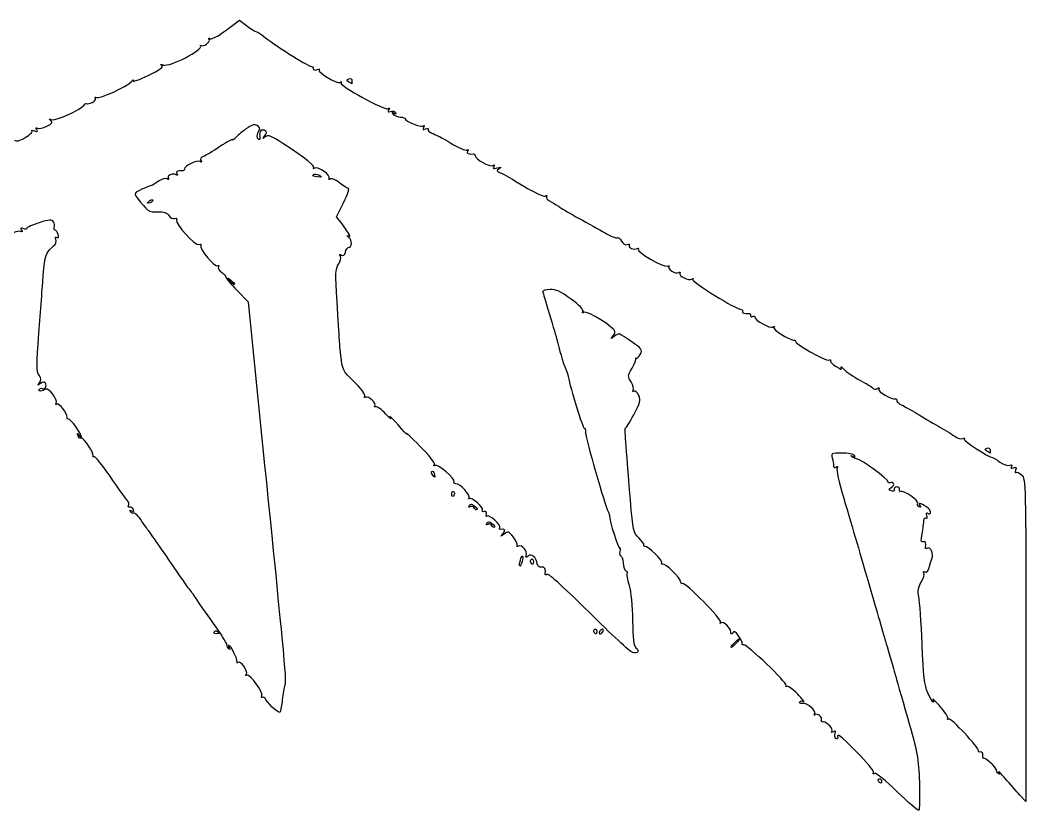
# Model space of a CAD drawing. Extents: x 248 to 548, y 127 to 364.
# Drawn here: x 476.2 to 548, y 251.1 to 307.6 of the extents above; entities that cross this region are included whole.
import ezdxf

# ---------------------------------------------------------------- set-up
doc = ezdxf.new("R2010")
doc.units = 0
doc.layers.add('Layer_1', color=7, linetype='CONTINUOUS')

msp = doc.modelspace()

# ---------------------------------------------------------------- linework, layer by layer
at = {"layer": 'Layer_1', "color": 7}
for points in [[(490.887845, 306.900459), (491.836507, 307.621924), (492.351534, 307.229068)], [(499.646053, 303.213432), (499.646053, 303.213432)], [(497.114237, 296.572546), (497.114237, 296.572537)], [(485.366709, 294.662613), (485.366709, 294.662613)], [(499.172986, 293.053596), (498.782899, 293.573088), (499.277578, 294.576292)], [(491.166799, 288.981973), (491.166799, 288.981973)], [(491.669544, 288.301925), (492.465778, 287.495698), (493.620405, 276.037419)], [(545.248677, 276.820179), (545.24862, 276.820179)], [(505.626342, 275.132008), (505.626342, 275.132008)], [(507.012279, 273.787275), (507.012279, 273.787275)], [(508.59848, 272.781576), (508.59848, 272.781562)], [(509.847878, 271.532198), (509.847878, 271.532182)], [(511.879709, 268.874681), (511.879709, 268.874681)], [(512.66725, 268.863872), (512.66725, 268.863872)], [(490.033112, 263.905718), (490.033112, 263.905718)], [(517.196268, 263.866351), (517.196268, 263.866351)], [(517.580033, 263.868044), (517.580033, 263.868044)], [(527.184676, 263.096273), (527.184676, 263.096273)], [(548.028108, 263.290586), (548.023593, 251.772815), (547.598707, 252.243858)], [(537.492081, 253.257366), (537.492081, 253.257366)]]:
    msp.add_lwpolyline(points, dxfattribs=at)
for points in [[(489.75746, 306.291305), (489.861262, 306.227153), (490.345922, 306.488339), (490.887845, 306.900459)], [(492.351534, 307.229068), (492.634857, 307.013001), (492.954699, 306.815869), (493.062452, 306.791002)], [(489.097935, 305.814245), (489.274352, 305.684378), (489.792004, 306.053669), (489.682333, 306.23115)], [(489.682333, 306.23115), (489.617704, 306.335688), (489.647309, 306.359383), (489.75746, 306.291305)], [(493.062452, 306.791002), (493.170176, 306.766139), (493.406904, 306.614972), (493.588514, 306.455085)], [(493.588514, 306.455085), (494.122733, 305.984804), (496.712375, 304.33552), (496.925086, 304.33009)], [(486.40991, 304.412625), (486.87171, 304.261518), (489.279912, 305.50574), (489.071971, 305.788027)], [(489.071971, 305.788027), (489.031923, 305.842377), (489.043579, 305.85418), (489.097935, 305.814245)], [(485.329422, 303.667674), (486.145919, 304.058843), (486.441236, 304.271351), (486.305177, 304.369702)], [(486.305177, 304.369702), (486.174536, 304.4641), (486.209193, 304.478296), (486.40991, 304.412625)], [(496.925086, 304.33009), (497.032444, 304.327267), (497.120299, 304.247311), (497.120299, 304.152225)], [(497.120299, 304.152225), (497.120299, 304.052905), (497.234571, 304.02319), (497.388862, 304.082392)], [(497.541714, 304.069776), (497.38, 303.908057), (498.813435, 303.041993), (499.025695, 303.173176)], [(497.388862, 304.082392), (497.536549, 304.13907), (497.605327, 304.133389), (497.541714, 304.069776)], [(484.130373, 303.231904), (484.244108, 303.360744), (484.296968, 303.385283), (484.247833, 303.286429)], [(484.247833, 303.286429), (484.198755, 303.187575), (484.685447, 303.359135), (485.329422, 303.667674)], [(499.646053, 303.213432), (499.474603, 303.322102), (499.476917, 303.360518), (499.659035, 303.43041)], [(499.659035, 303.43041), (499.785273, 303.478857), (499.880354, 303.421097), (499.880354, 303.295971)], [(499.880354, 303.295971), (499.880354, 303.175318), (499.874709, 303.077678), (499.867372, 303.078993)], [(481.625312, 302.081456), (481.820497, 301.960834), (483.818207, 302.878293), (484.130373, 303.231904)], [(499.107031, 303.131661), (498.982599, 302.930352), (502.221127, 301.150515), (502.45207, 301.293263)], [(499.025695, 303.173176), (499.120916, 303.232017), (499.157521, 303.213336), (499.107031, 303.131661)], [(499.867372, 303.078993), (499.860316, 303.080122), (499.760663, 303.140805), (499.646053, 303.213432)], [(480.895654, 301.660595), (481.06685, 301.558224), (481.649357, 301.871914), (481.559131, 302.017891)], [(481.559131, 302.017891), (481.498961, 302.115226), (481.527014, 302.142193), (481.625312, 302.081456)], [(478.447546, 300.507347), (478.738715, 300.411945), (480.521089, 301.225408), (480.739473, 301.553362)], [(480.739473, 301.553362), (480.792051, 301.632279), (480.862296, 301.680534), (480.895654, 301.660595)], [(502.506793, 301.19924), (502.41445, 301.049866), (502.449784, 301.019572), (502.633821, 301.090204)], [(502.45207, 301.293263), (502.574329, 301.368822), (502.592391, 301.337772), (502.506793, 301.19924)], [(502.633821, 301.090204), (502.773973, 301.143995), (502.936956, 301.109931), (502.99594, 301.014526)], [(478.085257, 300.039742), (478.478336, 300.24304), (478.535938, 300.328289), (478.363105, 300.451289)], [(478.363105, 300.451289), (478.198428, 300.568505), (478.219059, 300.582204), (478.447546, 300.507347)], [(502.883785, 300.966173), (502.719278, 301.060017), (502.707425, 301.04454), (502.836372, 300.904262)], [(502.836372, 300.904262), (502.930945, 300.801392), (503.159347, 300.705848), (503.343949, 300.691943)], [(502.99594, 301.014526), (503.066185, 300.900872), (503.027465, 300.884196), (502.883785, 300.966173)], [(503.343949, 300.691943), (503.528522, 300.678058), (503.679595, 300.624357), (503.679595, 300.572648)], [(503.679595, 300.572648), (503.679595, 300.39776), (504.79299, 299.946289), (504.963848, 300.051894)], [(476.545255, 299.236055), (476.866481, 299.42993), (477.078937, 299.638958), (477.0173, 299.700567)], [(477.0173, 299.700567), (476.955691, 299.762173), (477.03762, 299.761781), (477.199446, 299.69972)], [(477.199446, 299.69972), (477.419947, 299.615119), (477.461574, 299.638659), (477.36576, 299.793684)], [(477.36576, 299.793684), (477.281912, 299.929382), (477.298365, 299.963172), (477.413681, 299.891928)], [(477.413681, 299.891928), (477.510342, 299.832198), (477.812489, 299.898729), (478.085257, 300.039742)], [(492.287103, 299.828569), (491.981964, 299.605825), (491.644455, 299.318291), (491.537069, 299.189604)], [(493.110289, 300.083362), (492.909318, 300.195836), (492.702534, 300.131845), (492.287103, 299.828569)], [(493.221682, 299.089861), (493.070947, 299.183039), (493.088755, 299.469326), (493.26266, 299.747549)], [(493.26266, 299.747549), (493.32966, 299.854737), (493.265483, 299.996629), (493.110289, 300.083362)], [(493.692033, 299.713417), (493.436566, 299.871306), (493.228963, 299.665473), (493.295455, 299.320216)], [(493.653002, 299.35281), (493.789456, 299.527359), (493.802213, 299.645314), (493.692033, 299.713417)], [(505.005588, 299.949854), (504.911975, 299.798411), (504.949511, 299.770555), (505.145712, 299.845849)], [(504.963848, 300.051894), (505.072842, 300.119261), (505.087743, 300.082812), (505.005588, 299.949854)], [(505.145712, 299.845849), (505.293455, 299.902534), (505.374029, 299.884443), (505.325261, 299.805545)], [(505.325261, 299.805545), (505.276635, 299.726819), (505.39593, 299.612076), (505.590437, 299.550566)], [(475.761185, 299.049557), (475.907151, 298.928396), (476.11893, 298.97877), (476.545255, 299.236055)], [(491.341828, 299.06938), (491.341828, 299.131946), (490.93777, 298.911491), (490.443881, 298.579479)], [(491.537069, 299.189604), (491.429683, 299.060916), (491.341828, 299.006817), (491.341828, 299.06938)], [(493.295455, 299.320216), (493.328644, 299.147937), (493.295426, 299.044276), (493.221682, 299.089861)], [(493.692852, 299.282334), (493.482483, 299.118543), (493.477177, 299.127918), (493.653002, 299.35281)], [(494.942249, 298.807085), (494.114435, 299.353233), (493.892439, 299.437686), (493.692852, 299.282334)], [(505.590437, 299.550566), (505.785001, 299.489053), (506.390312, 299.167887), (506.935621, 298.836863)], [(490.443881, 298.579479), (489.949964, 298.247467), (489.418427, 297.929095), (489.262697, 297.871984)], [(497.154081, 297.058894), (497.270893, 297.188295), (496.639647, 297.687247), (494.942249, 298.807085)], [(506.935621, 298.836863), (507.480988, 298.505841), (508.001349, 298.280857), (508.092027, 298.336898)], [(508.145452, 298.258491), (508.04594, 298.097486), (508.232602, 298.00799), (508.560008, 298.059693)], [(508.092027, 298.336898), (508.188632, 298.396624), (508.210758, 298.364188), (508.145452, 298.258491)], [(489.027972, 297.513932), (488.823023, 297.640588), (487.906083, 297.205048), (487.906083, 296.98106)], [(489.262697, 297.871984), (489.098613, 297.81182), (489.026618, 297.691842), (489.091585, 297.586734)], [(489.091585, 297.586734), (489.16025, 297.475634), (489.135584, 297.447418), (489.027972, 297.513932)], [(508.560008, 298.059693), (508.624411, 298.069853), (508.677158, 298.01364), (508.677158, 297.934751)], [(508.677158, 297.934751), (508.677158, 297.701412), (509.74853, 297.109208), (509.947807, 297.232384)], [(487.788904, 296.847388), (487.461498, 296.899091), (487.274836, 296.809598), (487.374348, 296.648596)], [(487.906083, 296.98106), (487.906083, 296.897367), (487.853335, 296.837219), (487.788904, 296.847388)], [(497.234063, 297.045234), (497.128512, 296.984585), (497.092501, 296.990715), (497.154081, 297.058894)], [(498.261296, 296.311383), (498.393065, 296.524596), (497.472485, 297.182267), (497.234063, 297.045234)], [(510.009191, 297.148544), (509.918569, 297.001893), (509.98238, 296.978376), (510.258393, 297.05656)], [(509.947807, 297.232384), (510.067837, 297.306569), (510.089003, 297.277687), (510.009191, 297.148544)], [(510.398799, 297.00322), (510.203444, 296.868967), (510.215834, 296.825775), (510.480417, 296.719685)], [(510.258393, 297.05656), (510.536269, 297.135252), (510.57149, 297.121877), (510.398799, 297.00322)], [(486.064159, 296.104593), (485.831693, 295.949103), (485.606395, 295.81579), (485.563441, 295.808339)], [(486.6739, 296.271621), (486.571002, 296.335245), (486.296597, 296.26005), (486.064159, 296.104593)], [(487.319597, 296.571013), (487.083913, 296.71666), (486.638171, 296.516677), (486.759781, 296.319886)], [(486.759781, 296.319886), (486.820289, 296.222003), (486.785745, 296.202558), (486.6739, 296.271621)], [(487.374348, 296.648596), (487.440021, 296.542337), (487.417528, 296.510474), (487.319597, 296.571013)], [(497.396375, 296.414668), (497.167098, 296.428243), (497.040718, 296.498956), (497.114237, 296.572546)], [(497.114237, 296.572537), (497.187756, 296.646164), (497.373712, 296.635165), (497.529499, 296.547984)], [(497.529499, 296.547984), (497.772154, 296.412184), (497.753527, 296.393538), (497.396375, 296.414668)], [(498.348728, 296.269326), (498.244362, 296.204816), (498.206629, 296.222952), (498.261296, 296.311383)], [(499.009523, 295.98111), (498.742061, 296.206162), (498.451542, 296.332871), (498.348728, 296.269326)], [(510.480417, 296.719685), (510.652093, 296.650857), (511.405401, 296.22114), (512.154503, 295.764767)], [(484.880604, 295.530965), (484.339781, 295.295025), (484.298097, 295.238244), (484.486452, 294.993843)], [(485.563441, 295.808339), (485.520515, 295.80086), (485.213231, 295.676075), (484.880604, 295.530965)], [(499.629565, 295.579476), (499.551051, 295.579476), (499.272046, 295.760214), (499.009523, 295.98111)], [(499.277578, 294.576292), (499.549668, 295.128039), (499.70808, 295.579476), (499.629565, 295.579476)], [(512.154503, 295.764767), (512.912693, 295.302842), (513.596828, 294.984682), (513.697751, 295.047078)], [(484.486452, 294.993843), (485.309582, 293.925854), (485.340175, 293.904047), (485.990866, 293.922022)], [(485.454142, 294.575189), (485.231525, 294.490437), (485.213632, 294.508375), (485.366709, 294.662613)], [(485.366709, 294.662613), (485.472655, 294.769343), (485.598639, 294.817324), (485.64673, 294.769245)], [(485.64673, 294.769245), (485.694821, 294.72116), (485.60815, 294.633834), (485.454142, 294.575189)], [(513.697751, 295.047078), (513.800762, 295.110739), (513.837253, 295.091438), (513.782191, 295.002383)], [(513.782191, 295.002383), (513.728964, 294.916164), (513.8762, 294.750212), (514.109485, 294.633606)], [(514.109485, 294.633606), (514.342769, 294.516997), (514.639046, 294.338195), (514.767881, 294.236276)], [(485.990866, 293.922022), (486.455347, 293.934891), (486.679573, 293.861223), (486.809339, 293.653327)], [(514.767881, 294.236276), (514.896743, 294.134352), (515.50211, 293.779931), (516.113178, 293.448673)], [(478.554593, 293.212419), (478.444272, 293.385568), (478.267403, 293.373785), (477.541105, 293.144855)], [(478.616766, 292.807433), (478.65608, 292.914807), (478.628337, 293.097041), (478.554593, 293.212419)], [(486.809339, 293.653327), (486.90758, 293.495813), (487.085521, 293.40439), (487.204789, 293.450155)], [(487.204789, 293.450155), (487.331789, 293.498875), (487.391761, 293.455545), (487.349569, 293.3456)], [(487.349569, 293.3456), (487.242437, 293.066358), (488.681629, 291.483563), (488.949289, 291.586277)], [(516.113178, 293.448673), (516.724217, 293.117412), (517.557732, 292.653749), (517.965402, 292.418302)], [(476.211584, 292.522535), (475.935373, 292.693232), (473.475524, 291.503256), (473.728311, 291.321223)], [(476.401463, 292.721745), (476.212769, 292.794149), (476.17656, 292.764809), (476.269411, 292.614619)], [(476.269411, 292.614619), (476.355799, 292.474863), (476.337032, 292.444992), (476.211584, 292.522535)], [(476.661333, 292.744774), (476.661333, 292.677261), (476.54438, 292.666895), (476.401463, 292.721745)], [(477.541105, 293.144855), (477.057235, 292.992325), (476.661333, 292.812287), (476.661333, 292.744774)], [(478.678291, 292.612226), (478.605111, 292.612226), (478.577396, 292.700062), (478.616766, 292.807433)], [(478.893062, 292.299656), (478.848132, 292.471563), (478.751443, 292.612226), (478.678291, 292.612226)], [(499.604137, 292.209204), (499.861721, 292.075572), (499.764637, 292.265682), (499.172986, 293.053596)], [(478.567914, 291.48424), (478.726156, 291.602587), (478.794792, 291.787694), (478.73657, 291.939332)], [(478.73657, 291.939332), (478.674876, 292.100148), (478.700869, 292.156397), (478.806645, 292.091015)], [(478.806645, 292.091015), (478.913608, 292.024907), (478.945075, 292.100836), (478.893062, 292.299656)], [(499.660779, 292.097006), (499.508972, 292.221308), (499.483487, 292.271801), (499.604137, 292.209204)], [(499.620534, 291.362803), (499.894177, 291.362803), (499.922681, 291.882557), (499.660779, 292.097006)], [(517.965402, 292.418302), (518.373016, 292.182853), (518.765615, 292.026705), (518.837723, 292.071288)], [(518.837723, 292.071288), (518.909859, 292.11587), (519.048091, 292.004373), (519.144893, 291.823522)], [(519.144893, 291.823522), (519.249739, 291.627566), (519.413964, 291.530406), (519.551265, 291.583094)], [(477.823524, 289.401914), (477.920863, 290.772021), (478.032256, 291.083657), (478.567914, 291.48424)], [(489.075696, 291.516357), (488.944547, 291.304123), (490.086898, 289.935396), (490.290296, 290.061095)], [(488.949289, 291.586277), (489.073156, 291.633809), (489.129149, 291.602844), (489.075696, 291.516357)], [(499.13689, 290.824616), (499.258359, 290.749568), (499.358886, 290.826027), (499.413496, 291.034747)], [(499.413496, 291.034747), (499.460684, 291.215181), (499.553845, 291.362803), (499.620534, 291.362803)], [(519.551265, 291.583094), (519.677983, 291.631718), (519.743261, 291.609397), (519.696356, 291.533485)], [(519.696356, 291.533485), (519.586628, 291.355945), (520.053705, 291.173259), (520.272174, 291.308277)], [(520.342419, 291.255719), (520.213838, 291.047659), (522.122931, 289.929478), (522.415228, 290.041641)], [(520.272174, 291.308277), (520.363585, 291.364772), (520.395194, 291.341125), (520.342419, 291.255719)], [(498.924179, 290.181677), (499.063456, 290.394264), (499.125375, 290.652429), (499.061763, 290.755376)], [(499.061763, 290.755376), (498.986296, 290.877471), (499.01243, 290.901547), (499.13689, 290.824616)], [(490.344793, 289.98652), (490.285272, 289.890156), (490.379817, 289.721838), (490.554907, 289.612474)], [(490.290296, 290.061095), (490.383203, 290.118524), (490.4066, 290.086523), (490.344793, 289.98652)], [(490.554907, 289.612474), (490.730026, 289.503108), (490.873367, 289.344894), (490.873367, 289.260885)], [(498.823539, 287.494555), (498.68906, 289.521359), (498.701054, 289.841148), (498.924179, 290.181677)], [(522.533761, 290.018499), (522.37106, 289.855818), (523.013201, 289.450558), (523.225657, 289.581845)], [(522.415228, 290.041641), (522.541664, 290.090161), (522.595004, 290.079744), (522.533761, 290.018499)], [(523.225657, 289.581845), (523.327794, 289.644958), (523.363579, 289.624966), (523.308377, 289.535642)], [(477.519176, 285.278475), (477.631952, 286.778128), (477.768914, 288.633671), (477.823524, 289.401914)], [(490.873367, 289.260885), (490.873367, 289.176876), (491.23162, 288.745341), (491.669544, 288.301925)], [(491.166799, 288.981973), (490.972574, 289.229671), (490.978077, 289.2352), (491.225784, 289.040941)], [(491.499088, 288.767639), (491.499088, 288.639101), (491.370846, 288.721826), (491.166799, 288.981973)], [(491.225784, 289.040941), (491.376123, 288.923051), (491.499088, 288.800067), (491.499088, 288.767639)], [(523.308377, 289.535642), (523.187473, 289.340057), (523.943095, 288.977624), (524.174122, 289.120386)], [(524.248854, 289.072727), (524.15414, 288.919461), (527.334869, 286.945314), (527.684317, 286.940462)], [(524.174122, 289.120386), (524.26686, 289.177694), (524.300473, 289.156251), (524.248854, 289.072727)], [(514.043162, 288.367025), (513.754534, 288.34758), (513.518398, 288.287207), (513.518398, 288.232856)], [(513.518398, 288.232856), (513.518398, 288.178498), (513.732238, 287.437379), (513.993576, 286.585909)], [(515.533296, 287.691724), (514.780863, 288.245633), (514.452215, 288.394573), (514.043162, 288.367025)], [(498.973314, 284.959705), (498.976136, 285.088545), (498.9075, 286.229231), (498.823539, 287.494555)], [(516.389925, 286.805218), (516.455005, 286.910482), (516.111146, 287.26635), (515.533296, 287.691724)], [(516.468749, 286.745235), (516.351712, 286.672896), (516.322079, 286.695434), (516.389925, 286.805218)], [(518.672115, 285.363037), (518.672115, 285.638235), (516.689729, 286.881808), (516.468749, 286.745235)], [(527.684317, 286.940462), (527.787949, 286.939051), (527.836519, 286.879285), (527.792267, 286.807696)], [(527.792267, 286.807696), (527.718946, 286.68903), (527.946614, 286.613076), (528.237839, 286.659067)], [(513.993576, 286.585909), (514.254885, 285.734453), (514.493533, 284.93211), (514.523787, 284.802931)], [(528.237839, 286.659067), (528.302243, 286.669255), (528.354962, 286.603128), (528.354962, 286.512165)], [(528.354962, 286.512165), (528.354962, 286.421204), (528.425235, 286.390211), (528.511115, 286.443297)], [(528.511115, 286.443297), (528.597024, 286.496385), (528.667297, 286.472337), (528.667297, 286.389852)], [(528.667297, 286.389852), (528.667297, 286.159155), (529.760682, 285.567087), (529.967721, 285.685665)], [(518.476902, 284.956048), (518.584259, 285.078315), (518.672115, 285.261463), (518.672115, 285.363037)], [(530.033507, 285.661112), (529.911925, 285.52709), (531.094154, 284.766798), (531.439368, 284.756974)], [(529.967721, 285.685665), (530.068502, 285.743377), (530.098079, 285.732325), (530.033507, 285.661112)], [(477.5299, 282.243737), (477.347161, 282.504612), (477.345525, 282.96977), (477.519176, 285.278475)], [(499.084256, 283.6585), (499.021631, 284.245322), (498.971705, 284.830865), (498.973314, 284.959705)], [(514.523787, 284.802931), (514.689733, 284.095414), (514.967214, 283.152535), (515.115353, 282.79291)], [(518.614965, 285.010717), (518.431633, 284.858379), (518.369516, 284.833775), (518.476902, 284.956048)], [(519.807975, 284.685473), (518.971355, 285.271521), (518.939295, 285.280262), (518.614965, 285.010717)], [(520.481695, 283.73571), (520.653174, 284.056078), (520.600511, 284.130302), (519.807975, 284.685473)], [(531.560837, 284.677669), (531.433442, 284.550263), (533.73248, 283.241672), (533.946264, 283.319915)], [(531.439368, 284.756974), (531.546754, 284.753898), (531.60142, 284.71823), (531.560837, 284.677669)], [(500.034695, 281.784423), (499.226439, 282.564189), (499.194209, 282.627734), (499.084256, 283.6585)], [(519.894758, 282.759109), (520.078005, 283.085129), (520.194111, 283.397388), (520.152794, 283.45302)], [(520.152794, 283.45302), (520.111448, 283.508651), (520.126829, 283.516824), (520.186689, 283.471166)], [(520.186689, 283.471166), (520.246661, 283.425528), (520.37939, 283.544575), (520.481695, 283.73571)], [(533.946264, 283.319915), (534.05808, 283.360849), (534.114637, 283.337752), (534.071881, 283.268607)], [(534.071881, 283.268607), (534.029152, 283.199457), (534.211581, 283.014452), (534.477321, 282.857486)], [(515.115353, 282.79291), (515.208289, 282.567378), (515.304357, 282.277434), (515.328939, 282.148594)], [(519.826121, 281.762633), (519.574125, 282.147234), (519.577399, 282.194419), (519.894758, 282.759109)], [(534.477321, 282.857486), (534.818641, 282.655863), (534.926788, 282.635992), (534.845706, 282.789789)], [(534.845706, 282.789789), (534.782573, 282.909524), (534.860099, 282.858919), (535.017805, 282.677337)], [(535.017805, 282.677337), (535.175595, 282.495758), (535.691187, 282.144369), (536.163627, 281.896468)], [(477.623683, 281.64864), (477.398215, 281.472364), (477.389213, 281.477876), (477.555018, 281.690742)], [(477.555018, 281.690742), (477.706543, 281.885241), (477.701379, 281.99905), (477.5299, 282.243737)], [(477.984278, 281.687683), (477.916178, 281.797874), (477.798181, 281.7851), (477.623683, 281.64864)], [(500.793619, 280.773963), (500.836348, 280.885796), (500.494859, 281.340502), (500.034695, 281.784423)], [(515.328939, 282.148594), (515.480774, 281.351644), (516.388147, 278.418243), (516.467621, 278.467355)], [(519.981936, 281.18303), (520.041711, 281.279767), (519.971494, 281.540591), (519.826121, 281.762633)], [(536.163627, 281.896468), (536.636039, 281.648578), (537.067387, 281.384043), (537.122223, 281.308616)], [(478.003187, 281.248887), (477.735358, 281.081312), (477.431546, 281.067782), (477.530465, 281.227833)], [(477.530465, 281.227833), (477.579797, 281.307594), (477.680692, 281.335416), (477.754719, 281.289665)], [(477.754719, 281.289665), (477.935708, 281.177806), (478.11125, 281.482203), (477.984278, 281.687683)], [(478.752854, 280.247065), (478.897916, 280.481815), (478.221599, 281.385575), (478.003187, 281.248887)], [(520.030704, 281.104457), (519.942707, 281.050067), (519.921202, 281.084729), (519.981936, 281.18303)], [(520.36748, 280.808197), (520.268872, 281.024664), (520.117318, 281.15798), (520.030704, 281.104457)], [(537.122223, 281.308616), (537.177059, 281.233189), (537.310889, 281.226478), (537.419657, 281.293658)], [(537.419657, 281.293658), (537.541013, 281.368653), (537.578464, 281.352835), (537.516601, 281.252722)], [(537.516601, 281.252722), (537.420278, 281.096901), (538.456909, 280.485574), (538.701426, 280.553985)], [(479.524675, 279.232056), (479.524675, 279.562835), (478.978434, 280.277139), (478.806702, 280.170987)], [(500.882152, 280.673444), (500.787185, 280.614736), (500.749169, 280.657809), (500.793619, 280.773963)], [(501.52274, 280.043863), (501.680757, 280.201879), (501.077902, 280.794404), (500.882152, 280.673444)], [(520.017101, 279.416375), (520.47543, 280.28008), (520.522674, 280.467662), (520.36748, 280.808197)], [(538.701426, 280.553985), (538.765829, 280.572019), (538.818548, 280.514739), (538.818548, 280.42672)], [(538.818548, 280.42672), (538.818548, 280.338697), (538.976705, 280.196875), (539.169943, 280.111556)], [(478.806702, 280.170987), (478.71275, 280.112937), (478.689918, 280.14522), (478.752854, 280.247065)], [(501.600351, 279.988197), (501.498413, 279.959563), (501.463502, 279.984613), (501.52274, 280.043863)], [(502.281382, 279.493645), (502.008755, 279.794279), (501.702318, 280.016826), (501.600351, 279.988197)], [(539.169943, 280.111556), (539.363209, 280.026241), (539.848151, 279.753041), (540.24758, 279.504451)], [(479.63573, 279.107557), (479.574629, 279.06979), (479.524675, 279.125816), (479.524675, 279.232056)], [(480.563422, 277.818162), (480.567656, 278.038741), (479.74859, 279.177316), (479.63573, 279.107557)], [(502.642655, 279.188659), (502.716597, 279.055772), (502.554037, 279.193033), (502.281382, 279.493645)], [(503.445266, 278.384718), (502.668534, 279.288151), (502.48509, 279.47192), (502.642655, 279.188659)], [(519.426721, 278.47874), (519.460079, 278.445412), (519.725735, 278.867349), (520.017101, 279.416375)], [(540.24758, 279.504451), (540.647009, 279.255856), (541.314634, 278.8625), (541.731223, 278.630324)], [(480.300165, 277.931946), (480.237512, 278.140175), (480.248095, 278.140175), (480.395359, 277.931946)], [(503.757658, 278.079802), (503.843567, 277.94779), (503.702992, 278.085023), (503.445266, 278.384718)], [(504.739791, 277.183758), (504.113738, 277.808595), (503.67175, 278.211817), (503.757658, 278.079802)], [(516.467621, 278.467355), (516.520509, 278.500042), (516.568487, 278.340234), (516.574216, 278.112224)], [(516.574216, 278.112224), (516.584376, 277.708403), (517.979937, 272.855251), (518.175375, 272.543945)], [(519.78074, 273.331932), (519.441283, 277.426839), (519.364632, 278.540837), (519.426721, 278.47874)], [(541.731223, 278.630324), (542.147783, 278.398146), (542.681408, 278.071276), (542.917036, 277.903949)], [(480.550694, 277.738195), (480.451634, 277.715927), (480.338886, 277.803106), (480.300165, 277.931946)], [(480.395359, 277.931946), (480.486489, 277.803106), (480.562124, 277.751902), (480.563422, 277.818162)], [(481.381585, 276.475736), (481.454595, 276.696148), (480.740658, 277.780926), (480.550694, 277.738195)], [(542.917036, 277.903949), (543.152663, 277.73662), (543.433756, 277.650567), (543.541735, 277.712716)], [(543.618951, 277.694625), (543.520596, 277.586356), (545.375107, 276.370088), (545.638533, 276.370088)], [(543.541735, 277.712716), (543.649685, 277.774867), (543.684426, 277.766722), (543.618951, 277.694625)], [(505.769846, 275.872457), (505.832358, 275.973645), (505.397143, 276.527721), (504.739791, 277.183758)], [(534.886685, 276.682449), (534.143791, 276.682449), (534.102417, 276.661565), (534.190979, 276.331063)], [(535.787961, 276.502146), (535.726691, 276.601313), (535.321109, 276.682449), (534.886685, 276.682449)], [(545.24862, 276.820179), (545.077198, 276.928849), (545.079484, 276.967265), (545.261602, 277.037157)], [(545.469967, 276.68574), (545.462629, 276.686869), (545.363231, 276.747552), (545.248677, 276.820179)], [(545.261602, 277.037157), (545.387869, 277.085606), (545.482949, 277.027816), (545.482949, 276.902715)], [(545.482949, 276.902715), (545.482949, 276.782065), (545.477305, 276.684425), (545.469967, 276.68574)], [(481.463937, 276.424261), (481.395216, 276.381767), (481.358104, 276.404929), (481.381585, 276.475736)], [(482.600079, 275.020767), (482.04396, 275.835181), (481.532715, 276.466755), (481.463937, 276.424261)], [(493.620405, 276.037419), (495.228141, 260.083289), (495.188404, 260.523234), (495.067613, 260.027733)], [(534.190979, 276.331063), (534.242795, 276.137797), (534.286116, 275.887675), (534.287273, 275.77524)], [(535.582362, 276.442665), (535.515447, 276.516203), (535.559502, 276.519091), (535.680068, 276.449099)], [(535.933588, 276.275301), (535.807322, 276.293843), (535.649277, 276.369143), (535.582362, 276.442665)], [(535.680068, 276.449099), (535.82767, 276.363493), (535.862948, 276.380852), (535.787961, 276.502146)], [(538.193765, 274.635079), (538.193765, 274.824196), (536.26026, 276.227357), (535.933588, 276.275301)], [(545.638533, 276.370088), (545.683378, 276.370088), (545.926653, 276.222972), (546.179158, 276.043162)], [(546.179158, 276.043162), (546.43169, 275.863353), (546.7449, 275.75713), (546.875118, 275.807114)], [(505.626342, 275.132008), (505.5697, 275.223614), (505.556915, 275.332064), (505.597837, 275.373003)], [(505.597837, 275.373003), (505.638788, 275.413939), (505.713887, 275.338987), (505.764744, 275.206438)], [(505.819263, 275.794708), (505.73121, 275.740301), (505.709394, 275.774642), (505.769846, 275.872457)], [(507.185332, 274.63916), (507.304232, 274.831515), (506.019387, 275.918372), (505.819263, 275.794708)], [(534.287273, 275.77524), (534.290095, 275.660692), (534.368694, 275.619801), (534.469729, 275.68224)], [(534.469729, 275.68224), (534.581207, 275.751136), (534.607623, 275.725092), (534.538987, 275.614012)], [(534.538987, 275.614012), (534.477942, 275.515201), (534.684557, 274.57316), (534.998219, 273.520589)], [(546.875118, 275.807114), (547.028675, 275.866034), (547.072645, 275.834377), (547.00017, 275.717069)], [(547.00017, 275.717069), (546.926172, 275.597387), (546.973641, 275.568868), (547.140237, 275.632817)], [(547.140237, 275.632817), (547.328056, 275.704885), (547.367991, 275.661948), (547.297153, 275.464138)], [(547.297153, 275.464138), (547.244885, 275.318201), (547.25434, 275.245645), (547.318037, 275.302907)], [(547.318037, 275.302907), (547.381819, 275.36017), (547.568707, 275.272323), (547.733355, 275.107692)], [(483.816372, 273.316489), (483.703511, 273.439425), (483.156198, 274.206347), (482.600079, 275.020767)], [(505.764744, 275.206438), (505.870379, 274.931243), (505.780266, 274.882837), (505.626342, 275.132008)], [(507.311203, 274.496105), (507.193347, 274.496105), (507.136733, 274.560477), (507.185332, 274.63916)], [(538.339109, 274.567428), (538.259184, 274.518011), (538.193765, 274.548463), (538.193765, 274.635079)], [(538.576684, 274.508158), (538.525997, 274.590175), (538.419091, 274.616848), (538.339109, 274.567428)], [(538.414208, 274.216533), (538.554275, 274.294908), (538.627371, 274.426142), (538.576684, 274.508158)], [(547.733355, 275.107692), (548.023028, 274.818024), (548.032567, 274.436468), (548.028108, 263.290586)], [(507.012279, 273.787275), (507.012279, 273.912339), (507.072025, 273.977761), (507.145008, 273.932654)], [(507.187821, 273.705267), (507.061583, 273.50093), (507.012279, 273.523939), (507.012279, 273.787275)], [(507.145008, 273.932654), (507.21799, 273.887552), (507.237266, 273.785226), (507.187821, 273.705267)], [(508.249817, 273.470154), (508.393412, 273.645052), (507.614789, 274.496105), (507.311203, 274.496105)], [(538.409128, 273.978295), (538.181996, 274.065459), (538.182447, 274.086787), (538.414208, 274.216533)], [(538.621472, 274.072156), (538.64405, 273.957529), (538.559948, 273.920414), (538.409128, 273.978295)], [(538.81852, 274.261753), (538.689685, 274.261753), (538.601011, 274.176432), (538.621472, 274.072156)], [(539.009867, 274.054926), (539.033573, 274.168682), (538.947354, 274.261753), (538.81852, 274.261753)], [(539.100911, 273.93089), (539.027223, 273.885356), (538.986273, 273.941191), (539.009867, 274.054926)], [(540.303658, 273.092868), (540.408616, 273.262633), (539.285626, 274.045057), (539.100911, 273.93089)], [(483.921895, 272.931733), (483.976674, 273.020415), (483.929233, 273.193556), (483.816372, 273.316489)], [(508.261953, 273.430307), (508.189591, 273.372279), (508.184116, 273.390208), (508.249817, 273.470154)], [(509.207651, 272.59621), (509.321246, 272.779945), (508.430524, 273.565519), (508.261953, 273.430307)], [(520.377386, 270.619133), (519.999942, 270.972484), (519.96204, 271.144736), (519.78074, 273.331932)], [(534.998219, 273.520589), (535.733267, 271.053812), (536.149911, 269.630221), (536.952467, 266.843541)], [(540.401871, 272.842855), (540.301259, 272.905012), (540.257091, 273.017514), (540.303658, 273.092868)], [(540.93101, 272.83911), (540.478861, 273.135384), (540.318729, 273.16024), (540.473273, 272.910151)], [(484.009553, 272.813403), (483.906486, 272.789809), (483.867087, 272.843053), (483.921895, 272.931733)], [(484.066365, 272.48747), (483.991717, 272.608258), (484.021463, 272.628245), (484.15391, 272.546364)], [(484.275661, 272.639362), (484.232283, 272.758691), (484.112564, 272.837008), (484.009553, 272.813403)], [(484.305379, 272.382514), (484.236093, 272.33967), (484.12851, 272.386917), (484.066365, 272.48747)], [(484.15391, 272.546364), (484.288445, 272.463221), (484.328549, 272.493842), (484.275661, 272.639362)], [(484.879842, 271.799412), (484.633208, 272.162962), (484.374749, 272.425356), (484.305379, 272.382514)], [(508.330906, 272.835523), (508.227274, 272.771487), (508.206502, 272.803799), (508.277481, 272.918643)], [(508.277481, 272.918643), (508.366381, 273.062512), (508.445206, 273.063689), (508.613946, 272.923667)], [(508.59848, 272.781562), (508.544548, 272.868862), (508.424124, 272.893139), (508.330906, 272.835523)], [(508.765443, 272.622858), (508.727569, 272.622858), (508.65247, 272.694285), (508.59848, 272.781576)], [(508.613946, 272.923667), (508.834983, 272.740239), (508.89408, 272.622858), (508.765443, 272.622858)], [(509.329176, 272.501025), (509.215384, 272.477431), (509.160746, 272.520244), (509.207651, 272.59621)], [(509.483919, 272.309681), (509.512762, 272.439374), (509.443646, 272.524788), (509.329176, 272.501025)], [(518.175375, 272.543945), (518.229308, 272.458048), (518.275395, 272.317493), (518.27785, 272.231599)], [(540.473273, 272.910151), (540.542841, 272.797542), (540.51603, 272.772277), (540.401871, 272.842855)], [(540.955196, 272.213994), (540.898328, 272.362206), (540.91656, 272.442317), (540.995977, 272.393239)], [(540.995977, 272.393239), (541.339498, 272.180917), (541.276619, 272.612669), (540.93101, 272.83911)], [(485.406977, 271.060329), (485.363684, 271.103274), (485.126476, 271.435862), (484.879842, 271.799412)], [(509.537372, 272.180923), (509.479319, 272.122898), (509.455273, 272.180838), (509.483919, 272.309681)], [(509.580275, 271.586137), (509.476643, 271.522098), (509.4559, 271.554412), (509.526879, 271.66926)], [(509.526879, 271.66926), (509.615779, 271.813128), (509.694632, 271.814302), (509.863344, 271.674283)], [(510.457049, 271.346826), (510.56483, 271.521237), (509.68012, 272.323651), (509.537372, 272.180923)], [(509.847878, 271.532182), (509.793917, 271.619476), (509.673521, 271.643755), (509.580275, 271.586137)], [(509.863344, 271.674283), (510.08438, 271.490859), (510.14345, 271.373479), (510.014841, 271.373479)], [(518.27785, 272.231599), (518.289704, 271.810659), (518.898852, 269.836097), (518.997912, 269.897311)], [(540.611675, 270.919158), (540.679211, 271.297367), (540.740115, 271.724634), (540.747029, 271.868644)], [(540.747029, 271.868644), (540.753802, 272.012656), (540.826729, 272.088975), (540.908799, 272.038243)], [(540.908799, 272.038243), (540.994651, 271.985185), (541.01435, 272.059833), (540.955196, 272.213994)], [(486.176794, 269.967115), (485.796754, 270.525436), (485.450326, 271.01738), (485.406977, 271.060329)], [(510.014841, 271.373479), (509.976938, 271.373479), (509.901839, 271.444901), (509.847878, 271.532198)], [(510.500455, 271.23109), (510.429674, 271.218757), (510.410116, 271.270875), (510.457049, 271.346826)], [(510.764813, 270.89953), (510.496278, 270.688176), (510.490097, 270.691656), (510.687371, 270.943164)], [(510.687371, 270.943164), (510.884898, 271.195039), (510.824898, 271.287453), (510.500455, 271.23109)], [(511.419229, 270.674359), (511.089425, 271.087961), (511.03013, 271.108377), (510.764813, 270.89953)], [(540.668825, 270.342725), (540.536717, 270.261075), (540.521533, 270.414328), (540.611675, 270.919158)], [(511.688977, 270.069175), (511.740088, 270.151869), (511.618732, 270.424202), (511.419229, 270.674359)], [(520.741396, 270.104462), (520.762845, 270.180015), (520.599072, 270.411613), (520.377386, 270.619133)], [(540.863389, 269.916341), (540.92116, 270.24868), (540.832175, 270.443667), (540.668825, 270.342725)], [(487.347847, 268.272288), (487.083828, 268.646123), (486.556891, 269.408795), (486.176794, 269.967115)], [(511.786767, 270.036677), (511.678479, 269.969743), (511.636202, 269.983786), (511.688977, 270.069175)], [(512.339105, 269.359344), (512.446885, 269.662445), (512.022762, 270.182536), (511.786767, 270.036677)], [(511.879709, 268.874681), (511.968722, 269.336848), (512.136672, 269.50481), (512.069447, 269.064439)], [(513.119336, 268.764504), (513.042713, 269.252746), (512.726821, 269.527901), (512.479002, 269.322226)], [(519.029747, 269.654958), (518.984817, 269.483051), (519.008862, 269.342258), (519.083397, 269.342086)], [(518.997912, 269.897311), (519.060396, 269.935921), (519.074733, 269.826865), (519.029747, 269.654958)], [(520.828631, 270.006147), (520.759205, 269.98467), (520.719919, 270.028922), (520.741396, 270.104462)], [(522.010634, 268.842821), (522.105179, 268.995794), (521.018849, 270.064953), (520.828631, 270.006147)], [(540.991518, 269.880583), (540.908742, 269.829442), (540.851113, 269.845534), (540.863389, 269.916341)], [(541.32042, 269.116258), (541.457552, 269.476963), (541.222432, 270.023314), (540.991518, 269.880583)], [(511.91462, 268.623313), (511.857865, 268.56653), (511.842117, 268.679648), (511.879709, 268.874681)], [(512.069447, 269.064439), (512.041112, 268.878604), (511.971459, 268.680097), (511.91462, 268.623313)], [(512.479002, 269.322226), (512.309782, 269.181798), (512.278907, 269.189991), (512.339105, 269.359344)], [(512.66725, 268.863872), (512.617805, 268.943834), (512.637109, 269.046159), (512.710091, 269.091261)], [(512.842764, 268.94588), (512.842764, 268.682546), (512.793516, 268.659537), (512.66725, 268.863872)], [(512.710091, 269.091261), (512.783046, 269.136369), (512.842764, 269.070941), (512.842764, 268.94588)], [(513.419, 268.529328), (513.270946, 268.502742), (513.144905, 268.601675), (513.119336, 268.764504)], [(519.083397, 269.342086), (519.157819, 269.341931), (519.234809, 269.114008), (519.254452, 268.835624)], [(519.254452, 268.835624), (519.274208, 268.557242), (519.362402, 268.305413), (519.450625, 268.275991)], [(522.06643, 268.75289), (521.990568, 268.729296), (521.965451, 268.769767), (522.010634, 268.842821)], [(523.357314, 267.512055), (523.357314, 267.756445), (522.258482, 268.812663), (522.06643, 268.75289)], [(541.175555, 268.680201), (541.188255, 268.743718), (541.253392, 268.939948), (541.32042, 269.116258)], [(487.984032, 267.335248), (487.898152, 267.476786), (487.611838, 267.898451), (487.347847, 268.272288)], [(513.689199, 268.042353), (513.749764, 268.391152), (513.650111, 268.570823), (513.419, 268.529328)], [(513.834882, 268.01749), (513.742483, 267.960362), (513.676894, 267.971552), (513.689199, 268.042353)], [(516.82085, 265.310411), (515.246727, 266.880665), (513.928778, 268.075512), (513.834882, 268.01749)], [(519.450625, 268.275991), (519.538876, 268.246575), (519.576411, 268.166398), (519.534021, 268.09783)], [(519.534021, 268.09783), (519.49166, 268.029255), (519.558293, 267.636151), (519.682386, 267.224256)], [(540.558759, 267.467371), (540.722024, 267.735849), (540.808074, 268.032425), (540.749992, 268.126433)], [(540.749992, 268.126433), (540.690359, 268.222885), (540.715759, 268.253204), (540.808299, 268.196026)], [(540.808299, 268.196026), (540.951245, 268.107674), (541.100879, 268.304961), (541.175555, 268.680201)], [(488.233743, 266.999822), (488.182293, 267.04277), (488.069941, 267.193711), (487.984032, 267.335248)], [(523.498566, 267.351202), (523.420899, 267.329725), (523.357314, 267.402112), (523.357314, 267.512055)], [(526.219414, 264.599956), (526.329058, 264.791952), (523.733827, 267.416209), (523.498566, 267.351202)], [(540.385841, 266.403813), (540.289547, 266.8508), (540.328183, 267.088174), (540.558759, 267.467371)], [(488.702231, 266.352), (488.496012, 266.665357), (488.285135, 266.956873), (488.233743, 266.999822)], [(519.682386, 267.224256), (519.811926, 266.793726), (519.918126, 265.725687), (519.932152, 264.711891)], [(536.952467, 266.843541), (537.311171, 265.598061), (537.834609, 263.805975), (538.115702, 262.861129)], [(489.989842, 264.511477), (489.48791, 265.210403), (488.908508, 266.03864), (488.702231, 266.352)], [(540.618759, 263.017285), (540.558815, 264.5634), (540.453998, 266.087338), (540.385841, 266.403813)], [(519.936132, 262.421697), (519.772556, 262.464474), (518.370701, 263.764389), (516.82085, 265.310411)], [(490.935399, 263.016438), (490.917337, 263.139781), (490.491803, 263.812542), (489.989842, 264.511477)], [(519.932152, 264.711891), (519.949932, 263.429214), (520.01521, 262.899773), (520.171561, 262.769991)], [(526.247806, 264.540424), (526.176629, 264.475812), (526.163817, 264.502606), (526.219414, 264.599956)], [(526.951668, 263.891189), (526.948564, 264.207871), (526.419369, 264.69605), (526.247806, 264.540424)], [(490.178485, 263.773025), (490.053404, 263.773025), (489.987985, 263.832735), (490.033112, 263.905718)], [(490.033112, 263.905718), (490.078183, 263.978698), (490.180545, 263.997979), (490.260499, 263.948556)], [(490.260499, 263.948556), (490.464828, 263.82227), (490.441855, 263.773025), (490.178485, 263.773025)], [(517.196268, 263.866351), (517.14685, 263.94631), (517.166098, 264.048635), (517.239109, 264.09374)], [(517.37181, 263.948356), (517.37181, 263.685023), (517.322534, 263.662016), (517.196268, 263.866351)], [(517.239109, 264.09374), (517.312063, 264.138842), (517.37181, 264.07342), (517.37181, 263.948356)], [(517.580033, 263.868044), (517.580033, 263.94887), (517.649488, 264.05794), (517.734381, 264.110416)], [(517.79582, 263.963463), (517.691991, 263.692905), (517.580033, 263.643404), (517.580033, 263.868044)], [(517.734381, 264.110416), (517.822942, 264.165131), (517.849104, 264.102429), (517.79582, 263.963463)], [(527.083776, 263.846623), (526.983559, 263.688607), (526.953531, 263.698744), (526.951668, 263.891189)], [(527.506545, 263.612362), (527.287371, 263.940561), (527.180776, 263.999605), (527.083776, 263.846623)], [(491.101995, 262.670538), (491.028476, 262.737445), (490.953518, 262.893102), (490.935399, 263.016438)], [(526.980094, 262.783927), (526.937139, 262.783927), (527.0292, 262.924482), (527.184676, 263.096273)], [(527.34083, 263.096273), (527.185382, 262.924482), (527.023048, 262.783927), (526.980094, 262.783927)], [(527.184676, 263.096273), (527.340124, 263.268068), (527.502487, 263.40862), (527.545441, 263.40862)], [(527.545441, 263.40862), (527.588367, 263.40862), (527.496306, 263.268068), (527.34083, 263.096273)], [(527.764891, 263.056443), (527.784083, 263.120861), (527.667722, 263.371028), (527.506545, 263.612362)], [(527.872305, 262.978352), (527.794101, 262.956875), (527.745785, 262.99204), (527.764891, 263.056443)], [(530.899731, 260.07647), (531.005847, 260.248149), (528.093963, 263.039256), (527.872305, 262.978352)], [(541.026401, 259.542435), (540.785524, 260.077754), (540.706643, 260.750044), (540.618759, 263.017285)], [(491.094347, 262.939321), (491.048571, 262.939321), (491.061609, 262.851474), (491.123444, 262.744108)], [(491.673298, 261.768023), (491.722771, 261.939207), (491.228459, 262.939321), (491.094347, 262.939321)], [(491.123444, 262.744108), (491.185194, 262.636737), (491.175599, 262.603632), (491.101995, 262.670538)], [(520.171561, 262.769991), (520.454856, 262.534894), (520.311911, 262.32343), (519.936132, 262.421697)], [(538.115702, 262.861129), (538.396767, 261.916277), (538.661237, 261.002664), (538.70343, 260.830878)], [(491.739987, 261.723683), (491.678491, 261.662175), (491.64849, 261.682126), (491.673298, 261.768023)], [(492.343011, 260.886451), (492.474385, 261.099029), (491.905397, 261.889065), (491.739987, 261.723683)], [(492.388025, 260.801906), (492.298251, 260.746412), (492.27889, 260.782714), (492.343011, 260.886451)], [(493.448024, 259.343835), (493.581148, 259.559222), (492.587895, 260.92544), (492.388025, 260.801906)], [(538.70343, 260.830878), (538.745594, 260.659087), (539.135879, 259.288669), (539.570755, 257.785497)], [(495.067613, 260.027733), (495.007838, 259.782358), (494.927038, 259.280101), (494.888035, 258.911601)], [(530.950926, 260.013724), (530.87086, 259.964245), (530.847831, 259.992472), (530.899731, 260.07647)], [(531.716906, 259.466735), (531.375671, 259.817057), (531.030993, 260.063209), (530.950926, 260.013724)], [(532.152826, 258.934924), (532.254285, 258.877088), (532.058112, 259.116401), (531.716906, 259.466735)], [(541.408501, 258.878697), (541.36264, 258.878697), (541.190682, 259.177378), (541.026401, 259.542435)], [(493.501082, 259.226338), (493.417375, 259.202744), (493.393499, 259.255616), (493.448024, 259.343835)], [(493.677104, 259.159821), (493.663839, 259.22001), (493.584761, 259.249943), (493.501082, 259.226338)], [(494.723922, 258.148339), (494.634119, 258.058531), (493.725843, 258.936115), (493.677104, 259.159821)], [(494.888035, 258.911601), (494.849088, 258.5431), (494.77523, 258.199633), (494.723922, 258.148339)], [(532.063192, 258.795447), (531.912486, 258.77047), (531.829512, 258.815315), (531.878788, 258.895065)], [(531.878788, 258.895065), (531.928093, 258.974824), (532.051395, 258.992759), (532.152826, 258.934924)], [(532.932098, 258.036201), (533.066267, 258.271628), (532.40248, 258.851643), (532.063192, 258.795447)], [(541.91526, 258.567849), (541.572275, 258.953553), (541.336761, 259.181281), (541.39185, 259.073912)], [(541.39185, 259.073912), (541.44694, 258.966547), (541.454504, 258.878697), (541.408501, 258.878697)], [(532.961619, 257.979455), (532.891317, 257.915783), (532.878024, 257.941315), (532.932098, 258.036201)], [(533.419524, 257.61173), (533.534135, 257.79715), (533.123953, 258.126535), (532.961619, 257.979455)], [(542.450607, 257.723812), (542.499121, 257.802326), (542.258244, 258.182141), (541.91526, 258.567849)], [(533.553241, 257.47325), (533.432619, 257.47325), (533.372478, 257.535567), (533.419524, 257.61173)], [(534.172662, 256.7718), (534.321027, 256.935371), (533.846018, 257.47325), (533.553241, 257.47325)], [(539.570755, 257.785497), (540.288277, 255.30506), (540.367158, 254.875084), (540.423969, 253.133191)], [(542.516873, 257.676537), (542.431924, 257.624018), (542.402065, 257.645295), (542.450607, 257.723812)], [(544.636108, 255.409152), (544.702119, 255.616213), (542.681408, 257.778219), (542.516873, 257.676537)], [(534.276915, 256.770954), (534.154967, 256.700144), (534.108005, 256.70048), (534.172662, 256.7718)], [(534.400895, 256.64482), (534.473314, 256.833587), (534.44114, 256.866305), (534.276915, 256.770954)], [(534.456296, 256.295248), (534.371996, 256.347327), (534.347076, 256.504638), (534.400895, 256.64482)], [(535.931274, 255.340522), (534.709026, 256.559993), (534.523323, 256.696597), (534.587162, 256.32929)], [(534.587162, 256.32929), (534.59958, 256.258486), (534.540567, 256.243161), (534.456296, 256.295248)], [(537.156513, 253.845387), (537.21403, 253.938467), (536.665023, 254.608386), (535.931274, 255.340522)], [(544.792261, 255.325761), (544.684904, 255.304284), (544.614602, 255.34182), (544.636108, 255.409152)], [(544.96405, 255.081089), (544.977032, 255.23713), (544.899647, 255.34723), (544.792261, 255.325761)], [(545.012733, 254.869484), (544.973109, 254.829818), (544.951181, 254.925043), (544.96405, 255.081089)], [(545.924509, 254.035292), (545.924509, 254.208853), (545.103383, 254.960114), (545.012733, 254.869484)], [(537.222215, 253.781746), (537.124848, 253.721568), (537.096795, 253.748735), (537.156513, 253.845387)], [(538.834155, 252.485316), (538.032362, 253.264535), (537.316646, 253.840135), (537.222215, 253.781746)], [(546.066692, 253.777044), (545.988488, 253.848622), (545.924509, 253.964832), (545.924509, 254.035292)], [(546.573507, 253.415148), (546.243335, 253.800297), (546.026193, 254.009996), (546.090963, 253.881153)], [(546.090963, 253.881153), (546.160333, 253.743169), (546.150315, 253.700382), (546.066692, 253.777044)], [(537.492081, 253.257366), (537.439023, 253.343263), (537.470068, 253.413542), (537.560972, 253.413542)], [(537.657463, 253.101196), (537.619646, 253.101196), (537.545167, 253.171469), (537.492081, 253.257366)], [(537.560972, 253.413542), (537.651904, 253.413542), (537.726354, 253.343263), (537.726354, 253.257366)], [(537.726354, 253.257366), (537.726354, 253.171469), (537.695394, 253.101196), (537.657463, 253.101196)], [(540.423969, 253.133191), (540.4584, 252.077578), (540.439209, 251.184653), (540.38141, 251.14889)], [(547.598707, 252.243858), (547.364971, 252.502921), (546.903679, 253.030008), (546.573507, 253.415148)], [(540.38141, 251.14889), (540.323555, 251.113132), (539.627284, 251.714522), (538.834155, 252.485316)]]:
    msp.add_open_spline(points, degree=3, dxfattribs=at)

doc.saveas('drawing.dxf')
